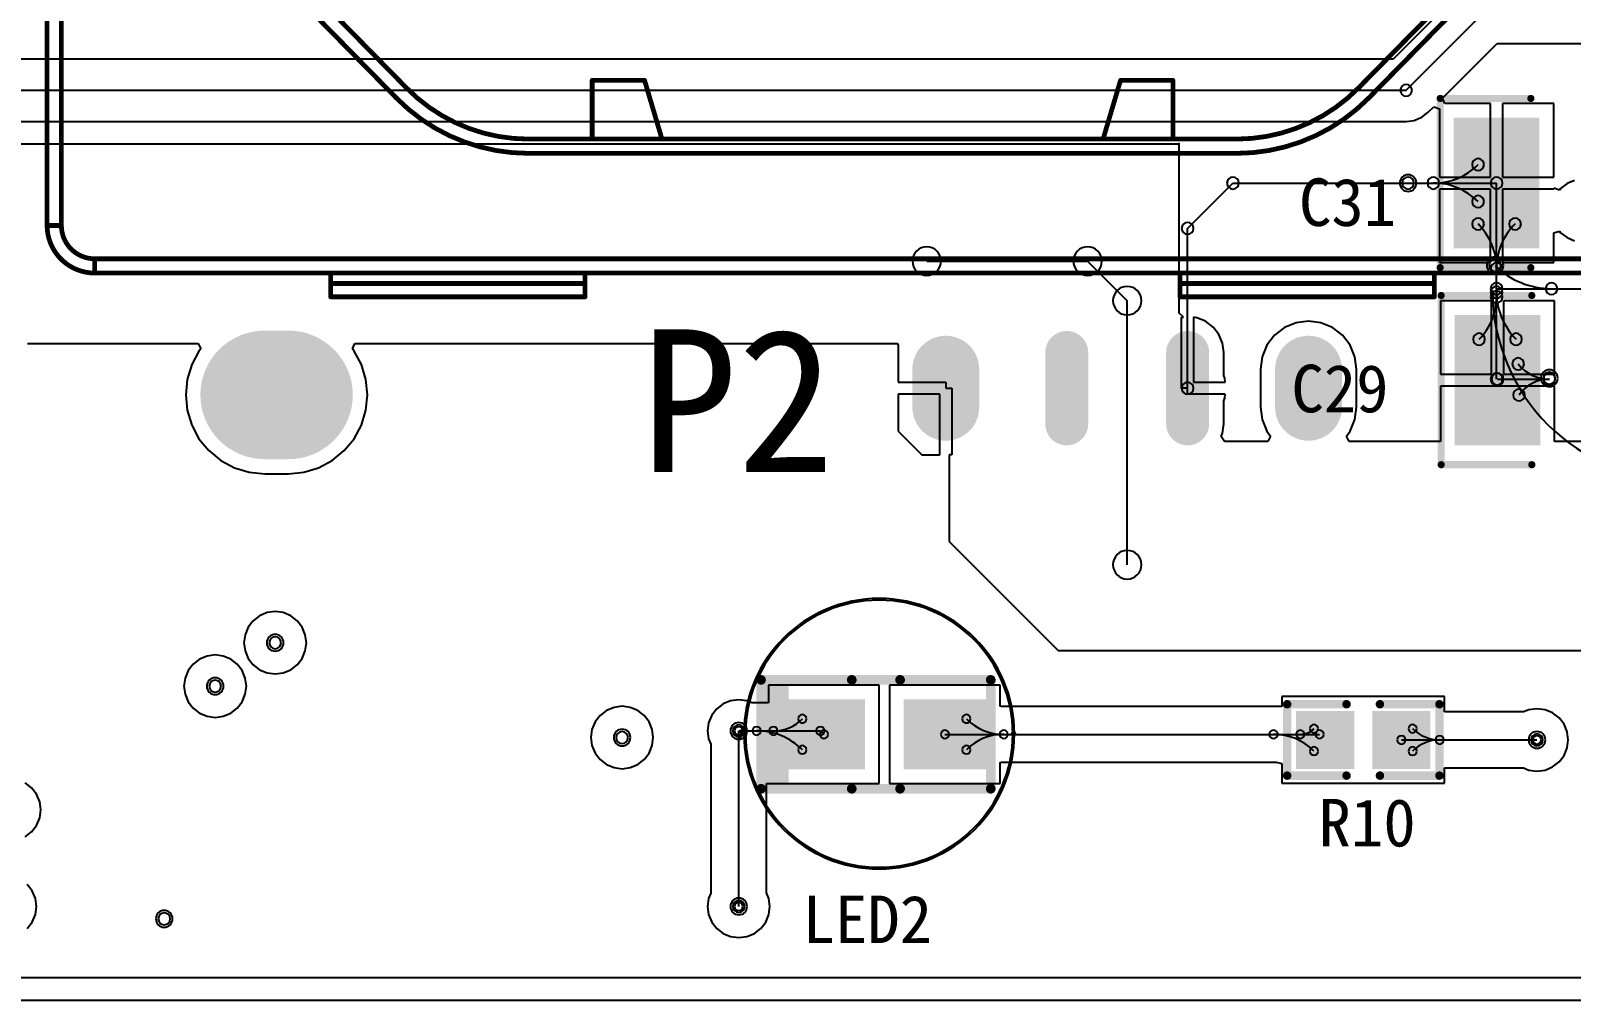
# Model space of a CAD drawing. Header units: inches. Extents: x 32166 to 66782, y 2386 to 7162.
# Drawn here: x 33740.7 to 33886.3, y 3758.4 to 3850 of the extents above; entities that cross this region are included whole.
import ezdxf

# ---------------------------------------------------------------- set-up
doc = ezdxf.new("R2010")
doc.units = ezdxf.units.IN
doc.header["$LTSCALE"] = 0.64311
doc.header["$MEASUREMENT"] = 0
for name, color, linetype in [('KEEPOUTLAYER', 6, 'CONTINUOUS'), ('MULTILAYER', 9, 'CONTINUOUS'), ('TOPLAYER', 1, 'CONTINUOUS'), ('TOPOVERLAY', 2, 'CONTINUOUS'), ('TOPPASTE', 8, 'CONTINUOUS'), ('TOPSOLDER', 216, 'CONTINUOUS')]:
    doc.layers.add(name, color=color, linetype=linetype)
doc.styles.get("Standard").update_dxf_attribs({"font": 'txt', "width": 0.8})

msp = doc.modelspace()

# ---------------------------------------------------------------- linework, layer by layer
at = {"layer": 'KEEPOUTLAYER'}
for p, q in [((33825.36, 3828.24), (33840.57, 3828.24)), ((33840.57, 3828.24), (33844.31, 3824.5)), ((33844.31, 3799.53), (33844.31, 3824.5)), ((32666.61, 3758.35), (34174.11, 3758.35))]:
    msp.add_line(p, q, dxfattribs=at)
for centre, start, end in [((33825.36, 3828.24), 0, 180), ((33840.57, 3828.24), 0, 180), ((33840.57, 3828.24), 0, 180), ((33825.36, 3828.24), 180, 0), ((33840.57, 3828.24), 180, 0), ((33840.57, 3828.24), 180, 0), ((33844.31, 3824.5), 0, 180), ((33844.31, 3824.5), 0, 180), ((33844.31, 3824.5), 180, 0), ((33844.31, 3824.5), 180, 0), ((33844.31, 3799.53), 0, 180), ((33844.31, 3799.53), 180, 0)]:
    msp.add_arc(centre, 1.35, start, end, dxfattribs=at)
at = {"layer": 'MULTILAYER'}
for points, const_width in [([(33762.77, 3815.59), (33765.02, 3815.59)], 11.25), ([(33838.59, 3819.6), (33838.59, 3812.85)], 3.15), ([(33850.02, 3819.6), (33850.02, 3812.85)], 3.15), ([(33827.16, 3818.02), (33827.16, 3814.42)], 5.4), ([(33861.45, 3818.02), (33861.45, 3814.42)], 5.4)]:
    msp.add_lwpolyline(points, dxfattribs=dict(at, const_width=const_width))
for points, const_width in [([(33765.58, 3815.59, 1), (33759.96, 3815.59, 1)], 5.63), ([(33767.83, 3815.59, 1), (33762.21, 3815.59, 1)], 5.63), ([(33837.81, 3819.6, 1), (33839.38, 3819.6, 1)], 1.57), ([(33849.24, 3819.6, 1), (33850.81, 3819.6, 1)], 1.57), ([(33825.81, 3818.02, 1), (33828.51, 3818.02, 1)], 2.7), ([(33860.1, 3818.02, 1), (33862.8, 3818.02, 1)], 2.7), ([(33825.81, 3814.42, 1), (33828.51, 3814.42, 1)], 2.7), ([(33860.1, 3814.42, 1), (33862.8, 3814.42, 1)], 2.7), ([(33837.81, 3812.85, 1), (33839.38, 3812.85, 1)], 1.57), ([(33849.24, 3812.85, 1), (33850.81, 3812.85, 1)], 1.57)]:
    msp.add_lwpolyline(points, format="xyb", close=True, dxfattribs=dict(at, const_width=const_width))
for centre, start, end in [((33870.86, 3835.62), 0, 180), ((33870.86, 3835.62), 180, 0), ((33879.09, 3827.83), 0, 180), ((33879.09, 3827.83), 180, 0), ((33884.22, 3817.17), 0, 180), ((33884.22, 3817.17), 180, 0), ((33763.76, 3792.15), 0, 180), ((33763.76, 3792.15), 180, 0), ((33758.09, 3788.05), 0, 180), ((33758.09, 3788.05), 180, 0), ((33796.56, 3783.19), 0, 180), ((33807.59, 3783.82), 0, 180), ((33807.59, 3783.82), 180, 0), ((33883.05, 3782.97), 0, 180), ((33796.56, 3783.19), 180, 0), ((33883.05, 3782.97), 180, 0), ((33807.59, 3767.22), 0, 180), ((33753.27, 3766.05), 0, 180), ((33753.27, 3766.05), 180, 0), ((33807.59, 3767.22), 180, 0)]:
    msp.add_arc(centre, 0.562, start, end, dxfattribs=at)
at = {"layer": 'TOPLAYER'}
for p, q in [((33875.97, 3853.86), (33869.46, 3847.34)), ((33870.68, 3844.39), (33878.06, 3851.77)), ((33874.12, 3843.66), (33879.28, 3848.82)), ((33879.28, 3848.82), (33890.52, 3848.82)), ((33869.46, 3847.34), (33715.99, 3847.34)), ((33715.99, 3844.39), (33870.68, 3844.39)), ((33874.34, 3843.13), (33874.12, 3843.66)), ((33878.66, 3843.13), (33874.34, 3843.13)), ((33878.66, 3836.19), (33878.66, 3843.13)), ((33884.63, 3843.13), (33879.8, 3843.13)), ((33879.8, 3843.13), (33879.8, 3836.19)), ((33884.63, 3836.19), (33884.63, 3843.13)), ((33870.68, 3841.44), (33871.44, 3841.54)), ((33871.44, 3841.54), (33871.8, 3841.69)), ((33871.8, 3841.69), (33872.15, 3841.84)), ((33872.15, 3841.84), (33872.76, 3842.31)), ((33872.76, 3842.31), (33873.3, 3842.84)), ((33873.3, 3842.84), (33873.83, 3842.63)), ((33873.83, 3842.63), (33873.83, 3836.19)), ((33717.21, 3841.44), (33870.68, 3841.44)), ((33849.12, 3839.31), (33717.86, 3839.31)), ((33849.21, 3839.4), (33849.12, 3839.31)), ((33849.21, 3823.33), (33849.21, 3839.4)), ((33873.83, 3836.19), (33878.66, 3836.19)), ((33879.8, 3836.19), (33884.63, 3836.19)), ((33886.61, 3835.87), (33885.9, 3835.57)), ((33850.02, 3831.34), (33854.3, 3835.62)), ((33854.3, 3835.62), (33870.86, 3835.62)), ((33870.86, 3835.62), (33879.23, 3835.62)), ((33878.66, 3835.05), (33873.83, 3835.05)), ((33873.83, 3835.05), (33873.83, 3828.1)), ((33878.66, 3828.1), (33878.66, 3835.05)), ((33879.23, 3825.63), (33879.23, 3835.62)), ((33884.63, 3835.05), (33879.8, 3835.05)), ((33879.8, 3835.05), (33879.8, 3828.1)), ((33885.17, 3834.95), (33884.63, 3835.14)), ((33884.63, 3835.14), (33884.63, 3835.05)), ((33885.28, 3835.1), (33885.17, 3834.95)), ((33885.9, 3835.57), (33885.28, 3835.1)), ((33850.02, 3816.22), (33850.02, 3831.34)), ((33884.63, 3830.9), (33885.17, 3831.08)), ((33884.63, 3828.1), (33884.63, 3830.9)), ((33885.17, 3831.08), (33885.28, 3830.93)), ((33885.28, 3830.93), (33885.9, 3830.46)), ((33885.9, 3830.46), (33886.61, 3830.17)), ((33873.83, 3828.1), (33878.66, 3828.1)), ((33879.8, 3828.1), (33884.63, 3828.1)), ((33879.23, 3825.63), (33905.78, 3825.63)), ((33879.23, 3817.08), (33879.23, 3825.63)), ((33878.75, 3824.5), (33873.92, 3824.5)), ((33873.92, 3824.5), (33873.92, 3817.56)), ((33878.75, 3817.56), (33878.75, 3824.5)), ((33884.72, 3824.5), (33879.89, 3824.5)), ((33879.89, 3824.5), (33879.89, 3817.56)), ((33884.72, 3817.56), (33884.72, 3824.5)), ((33849.64, 3822.95), (33849.21, 3823.33)), ((33849.45, 3822.93), (33849.64, 3822.95)), ((33849.45, 3816.22), (33849.45, 3822.93)), ((33850.9, 3822.89), (33850.59, 3822.93)), ((33850.59, 3822.93), (33850.59, 3816.8)), ((33851.72, 3822.55), (33850.9, 3822.89)), ((33852.43, 3822.01), (33851.72, 3822.55)), ((33852.97, 3821.3), (33852.43, 3822.01)), ((33853.31, 3820.48), (33852.97, 3821.3)), ((33858.24, 3821.23), (33857.52, 3820.29)), ((33859.18, 3821.96), (33858.24, 3821.23)), ((33860.28, 3822.41), (33859.18, 3821.96)), ((33861.45, 3822.56), (33860.28, 3822.41)), ((33862.63, 3822.41), (33861.45, 3822.56)), ((33863.72, 3821.96), (33862.63, 3822.41)), ((33864.66, 3821.23), (33863.72, 3821.96)), ((33865.38, 3820.29), (33864.66, 3821.23)), ((33740.36, 3820.45), (33756.48, 3820.45)), ((33756.56, 3819.74), (33755.87, 3818.45)), ((33756.48, 3820.45), (33756.73, 3819.94)), ((33756.73, 3819.94), (33756.56, 3819.74)), ((33771.06, 3819.94), (33771.3, 3820.45)), ((33771.22, 3819.74), (33771.06, 3819.94)), ((33771.91, 3818.45), (33771.22, 3819.74)), ((33771.3, 3820.45), (33822.59, 3820.45)), ((33822.59, 3820.45), (33822.66, 3820.27)), ((33822.66, 3820.27), (33822.66, 3820.27)), ((33822.66, 3820.27), (33822.66, 3820.27)), ((33822.66, 3820.27), (33822.66, 3816.8)), ((33853.43, 3819.6), (33853.31, 3820.48)), ((33857.52, 3820.29), (33857.07, 3819.2)), ((33865.84, 3819.2), (33865.38, 3820.29)), ((33755.87, 3818.45), (33755.45, 3817.05)), ((33772.34, 3817.05), (33771.91, 3818.45)), ((33853.43, 3817.41), (33853.43, 3819.6)), ((33857.07, 3819.2), (33856.91, 3818.02)), ((33865.99, 3818.02), (33865.84, 3819.2)), ((33755.45, 3817.05), (33755.31, 3815.59)), ((33772.48, 3815.59), (33772.34, 3817.05)), ((33822.66, 3816.8), (33827.16, 3816.8)), ((33827.16, 3816.8), (33827.16, 3816.23)), ((33850.59, 3816.8), (33853.58, 3816.8)), ((33853.53, 3817.16), (33853.43, 3817.41)), ((33853.58, 3816.8), (33853.53, 3817.16)), ((33856.91, 3818.02), (33856.91, 3814.42)), ((33865.99, 3814.42), (33865.99, 3818.02)), ((33873.92, 3817.56), (33878.75, 3817.56)), ((33879.32, 3817.08), (33884.22, 3817.08)), ((33879.89, 3817.56), (33884.72, 3817.56)), ((33755.31, 3815.59), (33755.45, 3814.14)), ((33772.34, 3814.14), (33772.48, 3815.59)), ((33826.59, 3815.65), (33822.66, 3815.65)), ((33822.66, 3815.65), (33822.66, 3812.17)), ((33826.59, 3809.92), (33826.59, 3815.65)), ((33827.16, 3816.23), (33827.73, 3816.23)), ((33827.73, 3816.23), (33827.73, 3809.92)), ((33850.02, 3816.22), (33849.45, 3816.22)), ((33850.02, 3815.65), (33850.02, 3816.22)), ((33853.58, 3815.65), (33850.02, 3815.65)), ((33853.53, 3815.28), (33853.58, 3815.65)), ((33884.72, 3816.42), (33873.92, 3816.42)), ((33873.92, 3816.42), (33873.92, 3811.18)), ((33884.72, 3811.18), (33884.72, 3816.42)), ((33755.45, 3814.14), (33755.87, 3812.74)), ((33771.91, 3812.74), (33772.34, 3814.14)), ((33853.43, 3815.04), (33853.53, 3815.28)), ((33853.43, 3812.85), (33853.43, 3815.04)), ((33856.91, 3814.42), (33857.07, 3813.25)), ((33865.84, 3813.25), (33865.99, 3814.42)), ((33755.87, 3812.74), (33756.56, 3811.45)), ((33771.22, 3811.45), (33771.91, 3812.74)), ((33853.31, 3811.97), (33853.43, 3812.85)), ((33857.07, 3813.25), (33857.52, 3812.16)), ((33865.38, 3812.16), (33865.84, 3813.25)), ((33756.56, 3811.45), (33757.49, 3810.32)), ((33770.29, 3810.32), (33771.22, 3811.45)), ((33822.66, 3812.17), (33824.91, 3809.92)), ((33853.18, 3811.66), (33853.31, 3811.97)), ((33853.5, 3811.18), (33853.18, 3811.66)), ((33857.62, 3811.18), (33853.5, 3811.18)), ((33857.52, 3812.16), (33857.87, 3811.7)), ((33857.87, 3811.7), (33857.62, 3811.18)), ((33865.03, 3811.7), (33865.38, 3812.16)), ((33865.28, 3811.18), (33865.03, 3811.7)), ((33873.92, 3811.18), (33865.28, 3811.18)), ((33890.12, 3811.18), (33884.72, 3811.18)), ((33757.49, 3810.32), (33758.62, 3809.39)), ((33769.16, 3809.39), (33770.29, 3810.32)), ((33824.91, 3809.92), (33826.59, 3809.92)), ((33827.73, 3809.92), (33827.48, 3809.92)), ((33827.48, 3809.92), (33827.48, 3801.73)), ((33758.62, 3809.39), (33759.91, 3808.7)), ((33759.91, 3808.7), (33761.31, 3808.28)), ((33761.31, 3808.28), (33762.77, 3808.13)), ((33762.77, 3808.13), (33765.02, 3808.13)), ((33765.02, 3808.13), (33766.47, 3808.28)), ((33766.47, 3808.28), (33767.87, 3808.7)), ((33767.87, 3808.7), (33769.16, 3809.39)), ((33827.48, 3801.73), (33837.15, 3792.06)), ((33762.99, 3795), (33762.28, 3794.7)), ((33763.76, 3795.1), (33762.99, 3795)), ((33764.52, 3795), (33763.76, 3795.1)), ((33765.23, 3794.7), (33764.52, 3795)), ((33761.2, 3793.62), (33760.91, 3792.91)), ((33761.67, 3794.24), (33761.2, 3793.62)), ((33762.28, 3794.7), (33761.67, 3794.24)), ((33765.84, 3794.24), (33765.23, 3794.7)), ((33766.31, 3793.62), (33765.84, 3794.24)), ((33766.61, 3792.91), (33766.31, 3793.62)), ((33760.91, 3792.91), (33760.81, 3792.15)), ((33760.81, 3792.15), (33760.91, 3791.39)), ((33766.71, 3792.15), (33766.61, 3792.91)), ((33766.61, 3791.39), (33766.71, 3792.15)), ((33837.15, 3792.06), (33837.78, 3791.43)), ((33756.61, 3790.61), (33756, 3790.14)), ((33757.32, 3790.9), (33756.61, 3790.61)), ((33758.09, 3791), (33757.32, 3790.9)), ((33758.85, 3790.9), (33758.09, 3791)), ((33759.56, 3790.61), (33758.85, 3790.9)), ((33760.17, 3790.14), (33759.56, 3790.61)), ((33760.91, 3791.39), (33761.2, 3790.67)), ((33761.2, 3790.67), (33761.67, 3790.06)), ((33765.84, 3790.06), (33766.31, 3790.67)), ((33766.31, 3790.67), (33766.61, 3791.39)), ((33837.78, 3791.43), (33917.39, 3791.43)), ((33755.53, 3789.53), (33755.24, 3788.82)), ((33756, 3790.14), (33755.53, 3789.53)), ((33760.64, 3789.53), (33760.17, 3790.14)), ((33760.94, 3788.82), (33760.64, 3789.53)), ((33761.67, 3790.06), (33762.28, 3789.59)), ((33762.28, 3789.59), (33762.99, 3789.3)), ((33762.99, 3789.3), (33763.76, 3789.2)), ((33763.76, 3789.2), (33764.52, 3789.3)), ((33764.52, 3789.3), (33765.23, 3789.59)), ((33765.23, 3789.59), (33765.84, 3790.06)), ((33755.24, 3788.82), (33755.14, 3788.05)), ((33755.14, 3788.05), (33755.24, 3787.29)), ((33761.04, 3788.05), (33760.94, 3788.82)), ((33760.94, 3787.29), (33761.04, 3788.05)), ((33820.87, 3788.15), (33810.41, 3788.15)), ((33810.41, 3788.15), (33810.41, 3786.46)), ((33820.87, 3778.84), (33820.87, 3788.15)), ((33832.3, 3788.15), (33821.84, 3788.15)), ((33821.84, 3788.15), (33821.84, 3778.84)), ((33832.3, 3786.16), (33832.3, 3788.15)), ((33755.24, 3787.29), (33755.53, 3786.58)), ((33755.53, 3786.58), (33756, 3785.97)), ((33760.17, 3785.97), (33760.64, 3786.58)), ((33760.64, 3786.58), (33760.94, 3787.29)), ((33806.11, 3786.38), (33805.5, 3785.91)), ((33806.82, 3786.67), (33806.11, 3786.38)), ((33807.59, 3786.77), (33806.82, 3786.67)), ((33808.35, 3786.67), (33807.59, 3786.77)), ((33808.86, 3786.46), (33808.35, 3786.67)), ((33810.41, 3786.46), (33808.86, 3786.46)), ((33874.31, 3787.06), (33858.94, 3787.06)), ((33858.94, 3787.06), (33858.94, 3786.13)), ((33874.31, 3785.61), (33874.31, 3787.06)), ((33756, 3785.97), (33756.61, 3785.5)), ((33756.61, 3785.5), (33757.32, 3785.2)), ((33757.32, 3785.2), (33758.09, 3785.1)), ((33758.09, 3785.1), (33758.85, 3785.2)), ((33758.85, 3785.2), (33759.56, 3785.5)), ((33759.56, 3785.5), (33760.17, 3785.97)), ((33794.48, 3785.28), (33794.01, 3784.67)), ((33795.09, 3785.75), (33794.48, 3785.28)), ((33795.8, 3786.04), (33795.09, 3785.75)), ((33796.56, 3786.15), (33795.8, 3786.04)), ((33797.33, 3786.04), (33796.56, 3786.15)), ((33798.04, 3785.75), (33797.33, 3786.04)), ((33798.65, 3785.28), (33798.04, 3785.75)), ((33799.12, 3784.67), (33798.65, 3785.28)), ((33805.03, 3785.3), (33804.74, 3784.59)), ((33805.5, 3785.91), (33805.03, 3785.3)), ((33832.44, 3786.13), (33832.3, 3786.16)), ((33858.94, 3786.13), (33832.44, 3786.13)), ((33881.78, 3785.61), (33874.31, 3785.61)), ((33882.29, 3785.82), (33881.78, 3785.61)), ((33883.05, 3785.92), (33882.29, 3785.82)), ((33883.82, 3785.82), (33883.05, 3785.92)), ((33884.53, 3785.52), (33883.82, 3785.82)), ((33885.14, 3785.06), (33884.53, 3785.52)), ((33885.61, 3784.44), (33885.14, 3785.06)), ((33793.71, 3783.96), (33793.61, 3783.19)), ((33794.01, 3784.67), (33793.71, 3783.96)), ((33799.41, 3783.96), (33799.12, 3784.67)), ((33799.51, 3783.19), (33799.41, 3783.96)), ((33804.74, 3784.59), (33804.64, 3783.82)), ((33804.64, 3783.82), (33804.74, 3783.06)), ((33807.59, 3783.82), (33815.31, 3783.82)), ((33807.59, 3783.82), (33807.92, 3783.49)), ((33807.59, 3767.22), (33807.59, 3783.82)), ((33815.31, 3783.82), (33815.64, 3783.49)), ((33827.07, 3783.49), (33862.5, 3783.49)), ((33885.9, 3783.73), (33885.61, 3784.44)), ((33886, 3782.97), (33885.9, 3783.73)), ((33793.61, 3783.19), (33793.71, 3782.43)), ((33793.71, 3782.43), (33794.01, 3781.72)), ((33799.12, 3781.72), (33799.41, 3782.43)), ((33799.41, 3782.43), (33799.51, 3783.19)), ((33804.74, 3783.06), (33804.95, 3782.55)), ((33804.95, 3782.55), (33804.95, 3768.49)), ((33870.23, 3782.97), (33883.05, 3782.97)), ((33885.61, 3781.49), (33885.9, 3782.21)), ((33885.9, 3782.21), (33886, 3782.97)), ((33794.01, 3781.72), (33794.48, 3781.11)), ((33794.48, 3781.11), (33795.09, 3780.64)), ((33795.09, 3780.64), (33795.8, 3780.35)), ((33797.33, 3780.35), (33798.04, 3780.64)), ((33798.04, 3780.64), (33798.65, 3781.11)), ((33798.65, 3781.11), (33799.12, 3781.72)), ((33832.3, 3780.83), (33832.44, 3780.86)), ((33832.3, 3778.84), (33832.3, 3780.83)), ((33832.44, 3780.86), (33858.38, 3780.86)), ((33858.38, 3780.86), (33858.94, 3780.74)), ((33858.94, 3780.74), (33858.94, 3778.88)), ((33883.82, 3780.12), (33884.53, 3780.41)), ((33884.53, 3780.41), (33885.14, 3780.88)), ((33885.14, 3780.88), (33885.61, 3781.49)), ((33795.8, 3780.35), (33796.56, 3780.24)), ((33796.56, 3780.24), (33797.33, 3780.35)), ((33874.31, 3778.88), (33874.31, 3780.33)), ((33874.31, 3780.33), (33881.78, 3780.33)), ((33881.78, 3780.33), (33882.29, 3780.12)), ((33882.29, 3780.12), (33883.05, 3780.02)), ((33883.05, 3780.02), (33883.82, 3780.12)), ((33740.73, 3778.44), (33740.12, 3778.91)), ((33741.2, 3777.83), (33740.73, 3778.44)), ((33741.5, 3777.12), (33741.2, 3777.83)), ((33810.22, 3768.5), (33810.22, 3778.84)), ((33810.22, 3778.84), (33810.41, 3778.84)), ((33810.41, 3778.84), (33810.41, 3778.84)), ((33810.41, 3778.84), (33820.87, 3778.84)), ((33821.84, 3778.84), (33832.3, 3778.84)), ((33858.94, 3778.88), (33874.31, 3778.88)), ((33741.6, 3776.35), (33741.5, 3777.12)), ((33741.5, 3775.59), (33741.6, 3776.35)), ((33740.73, 3774.27), (33741.2, 3774.88)), ((33741.2, 3774.88), (33741.5, 3775.59)), ((33740.12, 3773.8), (33740.73, 3774.27)), ((33740.8, 3768.7), (33740.33, 3769.31)), ((33741.09, 3767.98), (33740.8, 3768.7)), ((33741.19, 3767.22), (33741.09, 3767.98)), ((33804.74, 3767.98), (33804.64, 3767.22)), ((33804.95, 3768.49), (33804.74, 3767.98)), ((33810.44, 3767.98), (33810.22, 3768.5)), ((33810.54, 3767.22), (33810.44, 3767.98)), ((33740.8, 3765.74), (33741.09, 3766.46)), ((33741.09, 3766.46), (33741.19, 3767.22)), ((33804.64, 3767.22), (33804.74, 3766.46)), ((33804.74, 3766.46), (33805.03, 3765.74)), ((33807.59, 3767.22), (33807.59, 3767.22)), ((33810.14, 3765.74), (33810.44, 3766.46)), ((33810.44, 3766.46), (33810.54, 3767.22)), ((33740.33, 3765.13), (33740.8, 3765.74)), ((33805.03, 3765.74), (33805.5, 3765.13)), ((33805.5, 3765.13), (33806.11, 3764.66)), ((33806.11, 3764.66), (33806.82, 3764.37)), ((33806.82, 3764.37), (33807.59, 3764.27)), ((33807.59, 3764.27), (33808.35, 3764.37)), ((33808.35, 3764.37), (33809.06, 3764.66)), ((33809.06, 3764.66), (33809.67, 3765.13)), ((33809.67, 3765.13), (33810.14, 3765.74)), ((33952.31, 3760.48), (33705.03, 3760.48))]:
    msp.add_line(p, q, dxfattribs=at)
for points, const_width in [([(33762.77, 3815.59), (33765.02, 3815.59)], 11.25), ([(33838.59, 3819.6), (33838.59, 3812.85)], 3.15), ([(33850.02, 3819.6), (33850.02, 3812.85)], 3.15), ([(33827.16, 3818.02), (33827.16, 3814.42)], 5.4), ([(33861.45, 3818.02), (33861.45, 3814.42)], 5.4)]:
    msp.add_lwpolyline(points, dxfattribs=dict(at, const_width=const_width))
for points, const_width in [([(33765.58, 3815.59, 1), (33759.96, 3815.59, 1)], 5.63), ([(33767.83, 3815.59, 1), (33762.21, 3815.59, 1)], 5.63), ([(33837.81, 3819.6, 1), (33839.38, 3819.6, 1)], 1.57), ([(33849.24, 3819.6, 1), (33850.81, 3819.6, 1)], 1.57), ([(33825.81, 3818.02, 1), (33828.51, 3818.02, 1)], 2.7), ([(33860.1, 3818.02, 1), (33862.8, 3818.02, 1)], 2.7), ([(33825.81, 3814.42, 1), (33828.51, 3814.42, 1)], 2.7), ([(33860.1, 3814.42, 1), (33862.8, 3814.42, 1)], 2.7), ([(33837.81, 3812.85, 1), (33839.38, 3812.85, 1)], 1.57), ([(33849.24, 3812.85, 1), (33850.81, 3812.85, 1)], 1.57)]:
    msp.add_lwpolyline(points, format="xyb", close=True, dxfattribs=dict(at, const_width=const_width))
for centre, radius, start, end in [((33870.68, 3844.39), 0.562, 0, 180), ((33870.68, 3844.39), 0.562, 0, 180), ((33870.68, 3844.39), 0.562, 180, 0), ((33870.68, 3844.39), 0.562, 180, 0), ((33873.25, 3841.59), 5.98, 269.9999, 314.9999), ((33873.25, 3841.59), 5.98, 269.9999, 314.9999), ((33877.48, 3837.37), 0.562, 0, 180), ((33877.48, 3837.37), 0.562, 0, 180), ((33877.48, 3837.37), 0.562, 180, 0), ((33877.48, 3837.37), 0.562, 180, 0), ((33854.3, 3835.62), 0.562, 0, 180), ((33854.3, 3835.62), 0.562, 0, 180), ((33870.86, 3835.62), 0.562, 0, 180), ((33870.86, 3835.62), 0.562, 0, 180), ((33870.86, 3835.62), 0.562, 0, 180), ((33873.25, 3835.62), 0.562, 0, 180), ((33873.25, 3835.62), 0.562, 0, 180), ((33873.25, 3835.62), 0.562, 0, 180), ((33873.25, 3835.62), 0.562, 0, 180), ((33879.23, 3835.62), 0.562, 0, 180), ((33879.23, 3835.62), 0.562, 0, 180), ((33854.3, 3835.62), 0.562, 180, 0), ((33854.3, 3835.62), 0.562, 180, 0), ((33870.86, 3835.62), 0.562, 180, 0), ((33870.86, 3835.62), 0.562, 180, 0), ((33870.86, 3835.62), 0.562, 180, 0), ((33873.25, 3835.62), 0.562, 180, 0), ((33873.25, 3835.62), 0.562, 180, 0), ((33873.25, 3835.62), 0.562, 180, 0), ((33873.25, 3835.62), 0.562, 180, 0), ((33873.25, 3829.64), 5.98, 45.0001, 90.0001), ((33873.25, 3829.64), 5.98, 45.0001, 90.0001), ((33877.48, 3833.87), 0.562, 0, 180), ((33877.48, 3833.87), 0.562, 0, 180), ((33879.23, 3835.62), 0.562, 180, 0), ((33879.23, 3835.62), 0.562, 180, 0), ((33877.48, 3833.87), 0.562, 180, 0), ((33877.48, 3833.87), 0.562, 180, 0), ((33850.02, 3831.34), 0.562, 0, 180), ((33850.02, 3831.34), 0.562, 0, 180), ((33877.48, 3831.75), 0.562, 0, 180), ((33877.48, 3831.75), 0.562, 0, 180), ((33877.48, 3831.75), 0.562, 180, 0), ((33877.48, 3831.75), 0.562, 180, 0), ((33873.25, 3827.53), 5.98, 359.9999, 44.9999), ((33873.25, 3827.53), 5.98, 359.9999, 44.9999), ((33885.2, 3827.53), 5.98, 135.0001, 180.0001), ((33885.2, 3827.53), 5.98, 135.0001, 180.0001), ((33880.98, 3831.75), 0.562, 0, 180), ((33880.98, 3831.75), 0.562, 0, 180), ((33880.98, 3831.75), 0.562, 180, 0), ((33880.98, 3831.75), 0.562, 180, 0), ((33850.02, 3831.34), 0.562, 180, 0), ((33850.02, 3831.34), 0.562, 180, 0), ((33879.09, 3827.83), 0.562, 0, 180), ((33879.09, 3827.83), 0.562, 0, 180), ((33879.09, 3827.83), 0.562, 180, 0), ((33879.09, 3827.83), 0.562, 180, 0), ((33879.23, 3827.53), 0.562, 0, 180), ((33879.23, 3827.53), 0.562, 0, 180), ((33879.23, 3827.53), 0.562, 0, 180), ((33879.23, 3827.53), 0.562, 0, 180), ((33879.23, 3827.53), 0.562, 180, 0), ((33879.23, 3827.53), 0.562, 180, 0), ((33879.23, 3827.53), 0.562, 180, 0), ((33879.23, 3827.53), 0.562, 180, 0), ((33884.42, 3833.16), 7.53, 225, 270), ((33879.23, 3825.63), 0.562, 0, 180), ((33879.23, 3825.63), 0.562, 0, 180), ((33879.23, 3825.63), 0.562, 0, 180), ((33879.23, 3825.3), 0.562, 0, 180), ((33879.23, 3825.3), 0.562, 0, 180), ((33879.23, 3825.63), 0.562, 180, 0), ((33879.23, 3825.63), 0.562, 180, 0), ((33879.23, 3825.63), 0.562, 180, 0), ((33884.42, 3825.63), 0.562, 0, 180), ((33884.42, 3825.63), 0.562, 180, 0), ((33873.56, 3824.86), 5.67, 315.0001, 0.0001), ((33873.56, 3824.86), 5.67, 315.0001, 0.0001), ((33879.23, 3824.86), 0.562, 0, 180), ((33879.23, 3824.86), 0.562, 0, 180), ((33879.23, 3825.3), 0.562, 180, 0), ((33879.23, 3825.3), 0.562, 180, 0), ((33879.23, 3824.86), 0.562, 180, 0), ((33879.23, 3824.86), 0.562, 180, 0), ((33885.51, 3825.3), 6.28, 179.9999, 224.9999), ((33885.51, 3825.3), 6.28, 179.9999, 224.9999), ((33877.57, 3820.85), 0.562, 0, 180), ((33877.57, 3820.85), 0.562, 0, 180), ((33881.07, 3820.85), 0.562, 0, 180), ((33881.07, 3820.85), 0.562, 0, 180), ((33877.57, 3820.85), 0.562, 180, 0), ((33877.57, 3820.85), 0.562, 180, 0), ((33881.07, 3820.85), 0.562, 180, 0), ((33881.07, 3820.85), 0.562, 180, 0), ((33881.27, 3818.52), 0.562, 0, 180), ((33881.27, 3818.52), 0.562, 0, 180), ((33881.27, 3818.52), 0.562, 180, 0), ((33881.27, 3818.52), 0.562, 180, 0), ((33884.22, 3820.84), 3.76, 218.1139, 269.9999), ((33884.22, 3820.84), 3.76, 218.1139, 269.9999), ((33850.02, 3816.22), 0.562, 0, 180), ((33879.23, 3817.08), 0.562, 0, 180), ((33879.23, 3817.08), 0.562, 180, 0), ((33879.32, 3817.08), 0.562, 0, 180), ((33879.32, 3817.08), 0.562, 180, 0), ((33884.22, 3813.59), 3.49, 89.9999, 145.2389), ((33884.22, 3813.59), 3.49, 89.9999, 145.2389), ((33884.22, 3817.17), 0.562, 0, 180), ((33884.22, 3817.08), 0.562, 0, 180), ((33884.22, 3817.08), 0.562, 0, 180), ((33884.22, 3817.08), 0.562, 0, 180), ((33884.22, 3817.08), 0.562, 0, 180), ((33884.22, 3817.08), 0.562, 0, 180), ((33884.22, 3817.17), 0.562, 180, 0), ((33884.22, 3817.08), 0.562, 180, 0), ((33884.22, 3817.08), 0.562, 180, 0), ((33884.22, 3817.08), 0.562, 180, 0), ((33884.22, 3817.08), 0.562, 180, 0), ((33884.22, 3817.08), 0.562, 180, 0), ((33850.02, 3816.22), 0.562, 180, 0), ((33881.35, 3815.58), 0.562, 0, 180), ((33881.35, 3815.58), 0.562, 0, 180), ((33881.35, 3815.58), 0.562, 180, 0), ((33881.35, 3815.58), 0.562, 180, 0), ((33763.76, 3792.15), 0.562, 0, 180), ((33763.76, 3792.15), 0.562, 180, 0), ((33758.09, 3788.05), 0.562, 0, 180), ((33758.09, 3788.05), 0.562, 180, 0), ((33810.87, 3787.69), 3.87, 270, 315), ((33813.6, 3784.96), 0.394, 0, 180), ((33813.6, 3784.96), 0.394, 180, 0), ((33829.11, 3784.96), 0.394, 0, 180), ((33829.11, 3784.96), 0.394, 180, 0), ((33832.64, 3788.49), 5, 225, 270), ((33796.56, 3783.19), 0.562, 0, 180), ((33807.59, 3783.82), 0.562, 0, 180), ((33807.59, 3783.82), 0.562, 180, 0), ((33807.59, 3783.82), 0.394, 0, 180), ((33807.59, 3783.82), 0.394, 0, 180), ((33807.59, 3783.82), 0.394, 0, 180), ((33807.59, 3783.82), 0.394, 180, 0), ((33807.59, 3783.82), 0.394, 180, 0), ((33807.59, 3783.82), 0.394, 180, 0), ((33807.92, 3783.49), 0.394, 0, 180), ((33807.92, 3783.49), 0.394, 180, 0), ((33809.27, 3783.82), 0.394, 0, 180), ((33809.27, 3783.82), 0.394, 180, 0), ((33809.27, 3777.7), 6.13, 45, 90), ((33810.87, 3783.82), 0.394, 0, 180), ((33810.87, 3783.82), 0.394, 180, 0), ((33815.31, 3783.82), 0.394, 0, 180), ((33815.31, 3783.82), 0.394, 0, 180), ((33815.31, 3783.82), 0.394, 180, 0), ((33815.31, 3783.82), 0.394, 180, 0), ((33815.64, 3783.49), 0.394, 0, 180), ((33815.64, 3783.49), 0.394, 180, 0), ((33827.07, 3783.49), 0.394, 0, 180), ((33827.07, 3783.49), 0.394, 180, 0), ((33832.64, 3778.5), 5, 90, 135), ((33832.64, 3783.49), 0.394, 0, 180), ((33832.64, 3783.49), 0.394, 0, 180), ((33832.64, 3783.49), 0.394, 180, 0), ((33832.64, 3783.49), 0.394, 180, 0), ((33858.14, 3783.49), 0.394, 0, 180), ((33858.14, 3783.49), 0.394, 0, 180), ((33858.14, 3783.49), 0.394, 0, 180), ((33858.14, 3783.49), 0.394, 180, 0), ((33858.14, 3783.49), 0.394, 180, 0), ((33858.14, 3783.49), 0.394, 180, 0), ((33858.14, 3778.09), 5.41, 44.9999, 89.9999), ((33858.14, 3778.09), 5.41, 44.9999, 89.9999), ((33858.14, 3778.09), 5.41, 44.9999, 89.9999), ((33860.68, 3783.49), 0.394, 0, 180), ((33860.68, 3783.49), 0.394, 0, 180), ((33860.68, 3783.49), 0.394, 0, 180), ((33860.68, 3783.49), 0.394, 180, 0), ((33860.68, 3783.49), 0.394, 180, 0), ((33860.68, 3783.49), 0.394, 180, 0), ((33860.68, 3785.32), 1.83, 270.0001, 315.0001), ((33860.68, 3785.32), 1.83, 270.0001, 315.0001), ((33860.68, 3785.32), 1.83, 270.0001, 315.0001), ((33861.97, 3784.03), 0.394, 0, 180), ((33861.97, 3784.03), 0.394, 0, 180), ((33861.97, 3784.03), 0.394, 0, 180), ((33861.97, 3784.03), 0.394, 180, 0), ((33861.97, 3784.03), 0.394, 180, 0), ((33861.97, 3784.03), 0.394, 180, 0), ((33862.5, 3783.49), 0.394, 0, 180), ((33862.5, 3783.49), 0.394, 180, 0), ((33870.23, 3782.97), 0.394, 0, 180), ((33871.29, 3784.03), 0.394, 0, 180), ((33871.29, 3784.03), 0.394, 0, 180), ((33871.29, 3784.03), 0.394, 0, 180), ((33871.29, 3784.03), 0.394, 180, 0), ((33871.29, 3784.03), 0.394, 180, 0), ((33871.29, 3784.03), 0.394, 180, 0), ((33873.85, 3786.59), 3.62, 225, 270), ((33873.85, 3786.59), 3.62, 225, 270), ((33873.85, 3786.59), 3.62, 225, 270), ((33873.85, 3782.97), 0.394, 0, 180), ((33873.85, 3782.97), 0.394, 0, 180), ((33873.85, 3782.97), 0.394, 0, 180), ((33873.85, 3782.97), 0.394, 0, 180), ((33873.85, 3782.97), 0.394, 0, 180), ((33873.85, 3782.97), 0.394, 0, 180), ((33883.05, 3782.97), 0.562, 0, 180), ((33883.05, 3782.97), 0.394, 0, 180), ((33796.56, 3783.19), 0.562, 180, 0), ((33813.6, 3782.03), 0.394, 0, 180), ((33813.6, 3782.03), 0.394, 180, 0), ((33829.11, 3782.03), 0.394, 0, 180), ((33829.11, 3782.03), 0.394, 180, 0), ((33861.97, 3781.91), 0.394, 0, 180), ((33861.97, 3781.91), 0.394, 0, 180), ((33861.97, 3781.91), 0.394, 0, 180), ((33861.97, 3781.91), 0.394, 180, 0), ((33861.97, 3781.91), 0.394, 180, 0), ((33861.97, 3781.91), 0.394, 180, 0), ((33870.23, 3782.97), 0.394, 180, 0), ((33871.29, 3781.91), 0.394, 0, 180), ((33871.29, 3781.91), 0.394, 0, 180), ((33871.29, 3781.91), 0.394, 0, 180), ((33871.29, 3781.91), 0.394, 180, 0), ((33871.29, 3781.91), 0.394, 180, 0), ((33871.29, 3781.91), 0.394, 180, 0), ((33873.85, 3779.35), 3.62, 90, 135), ((33873.85, 3779.35), 3.62, 90, 135), ((33873.85, 3779.35), 3.62, 90, 135), ((33873.85, 3782.97), 0.394, 180, 0), ((33873.85, 3782.97), 0.394, 180, 0), ((33873.85, 3782.97), 0.394, 180, 0), ((33873.85, 3782.97), 0.394, 180, 0), ((33873.85, 3782.97), 0.394, 180, 0), ((33873.85, 3782.97), 0.394, 180, 0), ((33883.05, 3782.97), 0.562, 180, 0), ((33883.05, 3782.97), 0.394, 180, 0), ((33807.59, 3767.22), 0.562, 0, 180), ((33807.59, 3767.22), 0.394, 0, 180), ((33807.59, 3767.22), 0.394, 0, 180), ((33807.59, 3767.22), 0.394, 0, 180), ((33753.27, 3766.05), 0.562, 0, 180), ((33753.27, 3766.05), 0.562, 180, 0), ((33807.59, 3767.22), 0.562, 180, 0), ((33807.59, 3767.22), 0.394, 180, 0), ((33807.59, 3767.22), 0.394, 180, 0), ((33807.59, 3767.22), 0.394, 180, 0)]:
    msp.add_arc(centre, radius, start, end, dxfattribs=at)
for points in [[(33882.83, 3841.33), (33875.63, 3841.33), (33882.83, 3829.9), (33875.63, 3829.9)], [(33882.92, 3822.7), (33875.72, 3822.7), (33882.92, 3811.27), (33875.72, 3811.27)], [(33819.07, 3786.35), (33812.21, 3786.35), (33819.07, 3780.64), (33812.21, 3780.64)], [(33830.5, 3786.35), (33823.64, 3786.35), (33830.5, 3780.64), (33823.64, 3780.64)], [(33860.74, 3780.68), (33865.31, 3780.68), (33860.74, 3785.26), (33865.31, 3785.26)], [(33867.94, 3780.68), (33872.51, 3780.68), (33867.94, 3785.26), (33872.51, 3785.26)]]:
    msp.add_solid(points, dxfattribs=at)
at = {"layer": 'TOPOVERLAY'}
for points, const_width in [([(33742.2, 3831.61), (33742.2, 3946.36)], 0.45), ([(33743.55, 3831.61), (33743.55, 3946.36)], 0.45), ([(33758.61, 3862.49), (33776.17, 3844.62)], 0.45), ([(33866.18, 3844.62), (33883.75, 3862.49)], 0.45), ([(33757.65, 3861.55), (33775.21, 3843.67)], 0.45), ([(33867.15, 3843.67), (33884.71, 3861.55)], 0.45), ([(33793.73, 3839.84), (33793.73, 3845.34)], 0.45), ([(33793.73, 3845.34), (33798.68, 3845.34)], 0.45), ([(33798.68, 3845.34), (33800.31, 3839.84)], 0.45), ([(33842.05, 3839.84), (33843.68, 3845.34)], 0.45), ([(33843.68, 3845.34), (33848.63, 3845.34)], 0.45), ([(33848.63, 3839.84), (33848.63, 3845.34)], 0.45), ([(33873.9, 3827.62), (33873.9, 3843.62)], 0.675), ([(33873.9, 3843.62), (33882.47, 3843.62)], 0.675), ([(33787.71, 3839.78), (33854.64, 3839.78)], 0.45), ([(33787.71, 3838.43), (33854.64, 3838.43)], 0.45), ([(33742.2, 3831.61), (33743.55, 3831.61)], 0.45), ([(33746.7, 3828.46), (33895.65, 3828.46)], 0.45), ([(33746.7, 3827.11), (33746.7, 3828.46)], 0.45), ([(33746.7, 3827.11), (33895.65, 3827.11)], 0.45), ([(33769, 3826.12), (33769, 3827.11)], 0.45), ([(33793.05, 3824.86), (33793.05, 3827.11)], 0.45), ([(33849.3, 3824.86), (33849.3, 3827.11)], 0.45), ([(33873.35, 3826.12), (33873.35, 3827.11)], 0.45), ([(33873.9, 3827.62), (33882.47, 3827.62)], 0.675), ([(33769.01, 3824.86), (33769.01, 3826.12)], 0.45), ([(33769, 3826.12), (33793.05, 3826.12)], 0.45), ([(33849.3, 3826.12), (33873.35, 3826.12)], 0.45), ([(33873.35, 3824.86), (33873.35, 3826.12)], 0.45), ([(33769.01, 3824.86), (33793.05, 3824.86)], 0.45), ([(33849.3, 3824.86), (33873.35, 3824.86)], 0.45), ([(33873.99, 3808.99), (33873.99, 3824.99)], 0.675), ([(33873.99, 3824.99), (33882.56, 3824.99)], 0.675), ([(33873.99, 3808.99), (33882.56, 3808.99)], 0.675), ([(33809.7, 3778.35), (33809.7, 3788.64)], 0.914), ([(33809.7, 3788.64), (33818.27, 3788.64)], 0.914), ([(33818.27, 3788.64), (33822.84, 3788.64)], 0.914), ([(33822.84, 3788.64), (33831.41, 3788.64)], 0.914), ([(33831.41, 3778.35), (33831.41, 3788.64)], 0.914), ([(33865.05, 3786.34), (33859.43, 3786.34)], 0.8), ([(33859.43, 3786.34), (33859.43, 3779.59)], 0.8), ([(33873.83, 3786.34), (33868.2, 3786.34)], 0.8), ([(33873.83, 3786.34), (33873.83, 3779.59)], 0.8), ([(33865.05, 3779.59), (33859.43, 3779.59)], 0.8), ([(33873.83, 3779.59), (33868.2, 3779.59)], 0.8), ([(33809.7, 3778.35), (33818.27, 3778.35)], 0.914), ([(33818.27, 3778.35), (33822.84, 3778.35)], 0.914), ([(33822.84, 3778.35), (33831.41, 3778.35)], 0.914)]:
    msp.add_lwpolyline(points, dxfattribs=dict(at, const_width=const_width))
for points, const_width in [([(33776.06, 3844.62, 1), (33776.28, 3844.62, 1)], 0.225), ([(33776.06, 3844.62, 1), (33776.28, 3844.62, 1)], 0.225), ([(33793.62, 3845.34, 1), (33793.84, 3845.34, 1)], 0.225), ([(33793.62, 3845.34, 1), (33793.84, 3845.34, 1)], 0.225), ([(33798.57, 3845.34, 1), (33798.79, 3845.34, 1)], 0.225), ([(33798.57, 3845.34, 1), (33798.79, 3845.34, 1)], 0.225), ([(33843.57, 3845.34, 1), (33843.79, 3845.34, 1)], 0.225), ([(33843.57, 3845.34, 1), (33843.79, 3845.34, 1)], 0.225), ([(33848.52, 3845.34, 1), (33848.74, 3845.34, 1)], 0.225), ([(33848.52, 3845.34, 1), (33848.74, 3845.34, 1)], 0.225), ([(33866.07, 3844.62, 1), (33866.3, 3844.62, 1)], 0.225), ([(33866.07, 3844.62, 1), (33866.3, 3844.62, 1)], 0.225), ([(33775.1, 3843.67, 1), (33775.32, 3843.67, 1)], 0.225), ([(33775.1, 3843.67, 1), (33775.32, 3843.67, 1)], 0.225), ([(33867.03, 3843.67, 1), (33867.26, 3843.67, 1)], 0.225), ([(33867.03, 3843.67, 1), (33867.26, 3843.67, 1)], 0.225), ([(33873.73, 3843.62, 1), (33874.07, 3843.62, 1)], 0.337), ([(33873.73, 3843.62, 1), (33874.07, 3843.62, 1)], 0.337), ([(33882.3, 3843.62, 1), (33882.64, 3843.62, 1)], 0.337), ([(33787.6, 3839.78, 1), (33787.82, 3839.78, 1)], 0.225), ([(33787.6, 3839.78, 1), (33787.82, 3839.78, 1)], 0.225), ([(33787.6, 3838.43, 1), (33787.82, 3838.43, 1)], 0.225), ([(33787.6, 3838.43, 1), (33787.82, 3838.43, 1)], 0.225), ([(33793.62, 3839.84, 1), (33793.84, 3839.84, 1)], 0.225), ([(33800.19, 3839.84, 1), (33800.42, 3839.84, 1)], 0.225), ([(33841.94, 3839.84, 1), (33842.16, 3839.84, 1)], 0.225), ([(33848.52, 3839.84, 1), (33848.74, 3839.84, 1)], 0.225), ([(33854.53, 3839.78, 1), (33854.76, 3839.78, 1)], 0.225), ([(33854.53, 3839.78, 1), (33854.76, 3839.78, 1)], 0.225), ([(33854.53, 3838.43, 1), (33854.76, 3838.43, 1)], 0.225), ([(33854.53, 3838.43, 1), (33854.76, 3838.43, 1)], 0.225), ([(33742.09, 3831.61, 1), (33742.32, 3831.61, 1)], 0.225), ([(33742.09, 3831.61, 1), (33742.32, 3831.61, 1)], 0.225), ([(33742.09, 3831.61, 1), (33742.32, 3831.61, 1)], 0.225), ([(33743.44, 3831.61, 1), (33743.67, 3831.61, 1)], 0.225), ([(33743.44, 3831.61, 1), (33743.67, 3831.61, 1)], 0.225), ([(33743.44, 3831.61, 1), (33743.67, 3831.61, 1)], 0.225), ([(33746.59, 3828.46, 1), (33746.82, 3828.46, 1)], 0.225), ([(33746.59, 3828.46, 1), (33746.82, 3828.46, 1)], 0.225), ([(33746.59, 3828.46, 1), (33746.82, 3828.46, 1)], 0.225), ([(33746.59, 3827.11, 1), (33746.82, 3827.11, 1)], 0.225), ([(33746.59, 3827.11, 1), (33746.82, 3827.11, 1)], 0.225), ([(33746.59, 3827.11, 1), (33746.82, 3827.11, 1)], 0.225), ([(33768.89, 3827.11, 1), (33769.12, 3827.11, 1)], 0.225), ([(33792.94, 3827.11, 1), (33793.17, 3827.11, 1)], 0.225), ([(33849.19, 3827.11, 1), (33849.42, 3827.11, 1)], 0.225), ([(33873.24, 3827.11, 1), (33873.46, 3827.11, 1)], 0.225), ([(33873.73, 3827.62, 1), (33874.07, 3827.62, 1)], 0.337), ([(33873.73, 3827.62, 1), (33874.07, 3827.62, 1)], 0.337), ([(33882.3, 3827.62, 1), (33882.64, 3827.62, 1)], 0.337), ([(33768.9, 3826.12, 1), (33769.12, 3826.12, 1)], 0.225), ([(33768.89, 3826.12, 1), (33769.12, 3826.12, 1)], 0.225), ([(33768.89, 3826.12, 1), (33769.12, 3826.12, 1)], 0.225), ([(33792.94, 3826.12, 1), (33793.17, 3826.12, 1)], 0.225), ([(33849.19, 3826.12, 1), (33849.42, 3826.12, 1)], 0.225), ([(33873.23, 3826.12, 1), (33873.46, 3826.12, 1)], 0.225), ([(33873.24, 3826.12, 1), (33873.46, 3826.12, 1)], 0.225), ([(33873.24, 3826.12, 1), (33873.46, 3826.12, 1)], 0.225), ([(33768.9, 3824.86, 1), (33769.12, 3824.86, 1)], 0.225), ([(33768.9, 3824.86, 1), (33769.12, 3824.86, 1)], 0.225), ([(33792.94, 3824.86, 1), (33793.17, 3824.86, 1)], 0.225), ([(33792.94, 3824.86, 1), (33793.17, 3824.86, 1)], 0.225), ([(33849.19, 3824.86, 1), (33849.42, 3824.86, 1)], 0.225), ([(33849.19, 3824.86, 1), (33849.42, 3824.86, 1)], 0.225), ([(33873.23, 3824.86, 1), (33873.46, 3824.86, 1)], 0.225), ([(33873.23, 3824.86, 1), (33873.46, 3824.86, 1)], 0.225), ([(33873.82, 3824.99, 1), (33874.16, 3824.99, 1)], 0.337), ([(33873.82, 3824.99, 1), (33874.16, 3824.99, 1)], 0.337), ([(33882.39, 3824.99, 1), (33882.73, 3824.99, 1)], 0.337), ([(33873.82, 3808.99, 1), (33874.16, 3808.99, 1)], 0.337), ([(33873.82, 3808.99, 1), (33874.16, 3808.99, 1)], 0.337), ([(33882.39, 3808.99, 1), (33882.73, 3808.99, 1)], 0.337), ([(33809.47, 3788.64, 1), (33809.92, 3788.64, 1)], 0.457), ([(33809.47, 3788.64, 1), (33809.92, 3788.64, 1)], 0.457), ([(33818.04, 3788.64, 1), (33818.5, 3788.64, 1)], 0.457), ([(33818.04, 3788.64, 1), (33818.5, 3788.64, 1)], 0.457), ([(33822.61, 3788.64, 1), (33823.07, 3788.64, 1)], 0.457), ([(33822.61, 3788.64, 1), (33823.07, 3788.64, 1)], 0.457), ([(33831.18, 3788.64, 1), (33831.64, 3788.64, 1)], 0.457), ([(33831.18, 3788.64, 1), (33831.64, 3788.64, 1)], 0.457), ([(33859.43, 3786.54, 1), (33859.43, 3786.14, 1)], 0.4), ([(33859.43, 3786.54, 1), (33859.43, 3786.14, 1)], 0.4), ([(33865.05, 3786.54, 1), (33865.05, 3786.14, 1)], 0.4), ([(33868.2, 3786.54, 1), (33868.2, 3786.14, 1)], 0.4), ([(33873.83, 3786.54, 1), (33873.83, 3786.14, 1)], 0.4), ([(33873.83, 3786.54, 1), (33873.83, 3786.14, 1)], 0.4), ([(33859.43, 3779.79, 1), (33859.43, 3779.39, 1)], 0.4), ([(33859.43, 3779.79, 1), (33859.43, 3779.39, 1)], 0.4), ([(33865.05, 3779.79, 1), (33865.05, 3779.39, 1)], 0.4), ([(33868.2, 3779.79, 1), (33868.2, 3779.39, 1)], 0.4), ([(33873.83, 3779.79, 1), (33873.83, 3779.39, 1)], 0.4), ([(33873.83, 3779.79, 1), (33873.83, 3779.39, 1)], 0.4), ([(33809.47, 3778.35, 1), (33809.92, 3778.35, 1)], 0.457), ([(33809.47, 3778.35, 1), (33809.92, 3778.35, 1)], 0.457), ([(33818.04, 3778.35, 1), (33818.5, 3778.35, 1)], 0.457), ([(33818.04, 3778.35, 1), (33818.5, 3778.35, 1)], 0.457), ([(33822.61, 3778.35, 1), (33823.07, 3778.35, 1)], 0.457), ([(33822.61, 3778.35, 1), (33823.07, 3778.35, 1)], 0.457), ([(33831.18, 3778.35, 1), (33831.64, 3778.35, 1)], 0.457), ([(33831.18, 3778.35, 1), (33831.64, 3778.35, 1)], 0.457)]:
    msp.add_lwpolyline(points, format="xyb", close=True, dxfattribs=dict(at, const_width=const_width))
at = {"layer": 'TOPOVERLAY', "const_width": 0.45}
for points in [[(33787.71, 3839.78, -0.201181), (33776.17, 3844.62)], [(33866.18, 3844.62, -0.201181), (33854.64, 3839.78)], [(33787.71, 3838.43, -0.201181), (33775.21, 3843.67)], [(33867.15, 3843.67, -0.201181), (33854.64, 3838.43)], [(33746.7, 3827.11, -0.414214), (33742.2, 3831.61)], [(33746.7, 3828.46, -0.414214), (33743.55, 3831.61)]]:
    msp.add_lwpolyline(points, format="xyb", dxfattribs=at)
at = {"layer": 'TOPOVERLAY'}
for centre, radius, start, end in [((33896.84, 3825.47), 18, 180, 0), ((33820.86, 3783.55), 12.79, 0, 180), ((33820.86, 3783.55), 12.63, 0, 180), ((33808.07, 3783.55), 0.112, 0, 180), ((33808.07, 3783.55), 0.112, 180, 0), ((33820.86, 3783.55), 12.79, 180, 0), ((33808.24, 3783.55), 0.112, 0, 180), ((33808.24, 3783.55), 0.112, 180, 0), ((33820.86, 3783.55), 12.63, 180, 0), ((33833.49, 3783.55), 0.112, 0, 180), ((33833.49, 3783.55), 0.112, 180, 0), ((33833.65, 3783.55), 0.112, 0, 180), ((33833.65, 3783.55), 0.112, 180, 0)]:
    msp.add_arc(centre, radius, start, end, dxfattribs=at)
msp.add_solid([(33809.77, 3778.35), (33812.29, 3778.35), (33809.77, 3788.64), (33812.29, 3788.64)], dxfattribs=at)
at = {"layer": 'TOPPASTE'}
for points in [[(33882.83, 3841.33), (33875.63, 3841.33), (33882.83, 3829.9), (33875.63, 3829.9)], [(33882.92, 3822.7), (33875.72, 3822.7), (33882.92, 3811.27), (33875.72, 3811.27)], [(33819.07, 3786.35), (33812.21, 3786.35), (33819.07, 3780.64), (33812.21, 3780.64)], [(33830.5, 3786.35), (33823.64, 3786.35), (33830.5, 3780.64), (33823.64, 3780.64)], [(33860.74, 3780.68), (33865.31, 3780.68), (33860.74, 3785.26), (33865.31, 3785.26)], [(33867.94, 3780.68), (33872.51, 3780.68), (33867.94, 3785.26), (33872.51, 3785.26)]]:
    msp.add_solid(points, dxfattribs=at)
at = {"layer": 'TOPSOLDER'}
for points, const_width in [([(33762.77, 3815.59), (33765.02, 3815.59)], 12.16), ([(33827.16, 3818.02), (33827.16, 3814.42)], 6.31), ([(33838.59, 3819.6), (33838.59, 3812.85)], 4.06), ([(33850.02, 3819.6), (33850.02, 3812.85)], 4.06), ([(33861.45, 3818.02), (33861.45, 3814.42)], 6.31)]:
    msp.add_lwpolyline(points, dxfattribs=dict(at, const_width=const_width))
for points, const_width in [([(33765.81, 3815.59, 1), (33759.73, 3815.59, 1)], 6.08), ([(33768.06, 3815.59, 1), (33761.98, 3815.59, 1)], 6.08), ([(33825.58, 3818.02, 1), (33828.74, 3818.02, 1)], 3.16), ([(33837.58, 3819.6, 1), (33839.61, 3819.6, 1)], 2.03), ([(33849.01, 3819.6, 1), (33851.04, 3819.6, 1)], 2.03), ([(33859.87, 3818.02, 1), (33863.03, 3818.02, 1)], 3.16), ([(33825.58, 3814.42, 1), (33828.74, 3814.42, 1)], 3.16), ([(33859.87, 3814.42, 1), (33863.03, 3814.42, 1)], 3.16), ([(33837.58, 3812.85, 1), (33839.61, 3812.85, 1)], 2.03), ([(33849.01, 3812.85, 1), (33851.04, 3812.85, 1)], 2.03)]:
    msp.add_lwpolyline(points, format="xyb", close=True, dxfattribs=dict(at, const_width=const_width))
for centre, start, end in [((33870.86, 3835.62), 0, 180), ((33870.86, 3835.62), 180, 0), ((33879.09, 3827.83), 0, 180), ((33879.09, 3827.83), 180, 0), ((33884.22, 3817.17), 0, 180), ((33884.22, 3817.17), 180, 0), ((33763.76, 3792.15), 0, 180), ((33763.76, 3792.15), 180, 0), ((33758.09, 3788.05), 0, 180), ((33758.09, 3788.05), 180, 0), ((33796.56, 3783.19), 0, 180), ((33807.59, 3783.82), 0, 180), ((33807.59, 3783.82), 180, 0), ((33883.05, 3782.97), 0, 180), ((33796.56, 3783.19), 180, 0), ((33883.05, 3782.97), 180, 0), ((33807.59, 3767.22), 0, 180), ((33753.27, 3766.05), 0, 180), ((33753.27, 3766.05), 180, 0), ((33807.59, 3767.22), 180, 0)]:
    msp.add_arc(centre, 0.791, start, end, dxfattribs=at)
for points in [[(33883.28, 3841.79), (33875.17, 3841.79), (33883.28, 3829.45), (33875.17, 3829.45)], [(33883.37, 3823.16), (33875.26, 3823.16), (33883.37, 3810.82), (33875.26, 3810.82)], [(33819.53, 3786.81), (33811.75, 3786.81), (33819.53, 3780.18), (33811.75, 3780.18)], [(33830.96, 3786.81), (33823.18, 3786.81), (33830.96, 3780.18), (33823.18, 3780.18)], [(33860.28, 3780.23), (33865.77, 3780.23), (33860.28, 3785.71), (33865.77, 3785.71)], [(33867.48, 3780.23), (33872.97, 3780.23), (33867.48, 3785.71), (33872.97, 3785.71)]]:
    msp.add_solid(points, dxfattribs=at)

# ---------------------------------------------------------------- texts
at = {"layer": 'TOPOVERLAY'}
for s, height, p in [('C31', 4.5, (33860.55, 3831.56)), ('P2', 13.5, (33798.27, 3808.3)), ('C29', 4.5, (33859.83, 3813.94)), ('R10', 4.5, (33862.4, 3772.89)), ('LED2', 4.5, (33813.62, 3763.75))]:
    msp.add_text(s, height=height, rotation=360, dxfattribs=at).set_placement(p)

doc.saveas('drawing.dxf')
